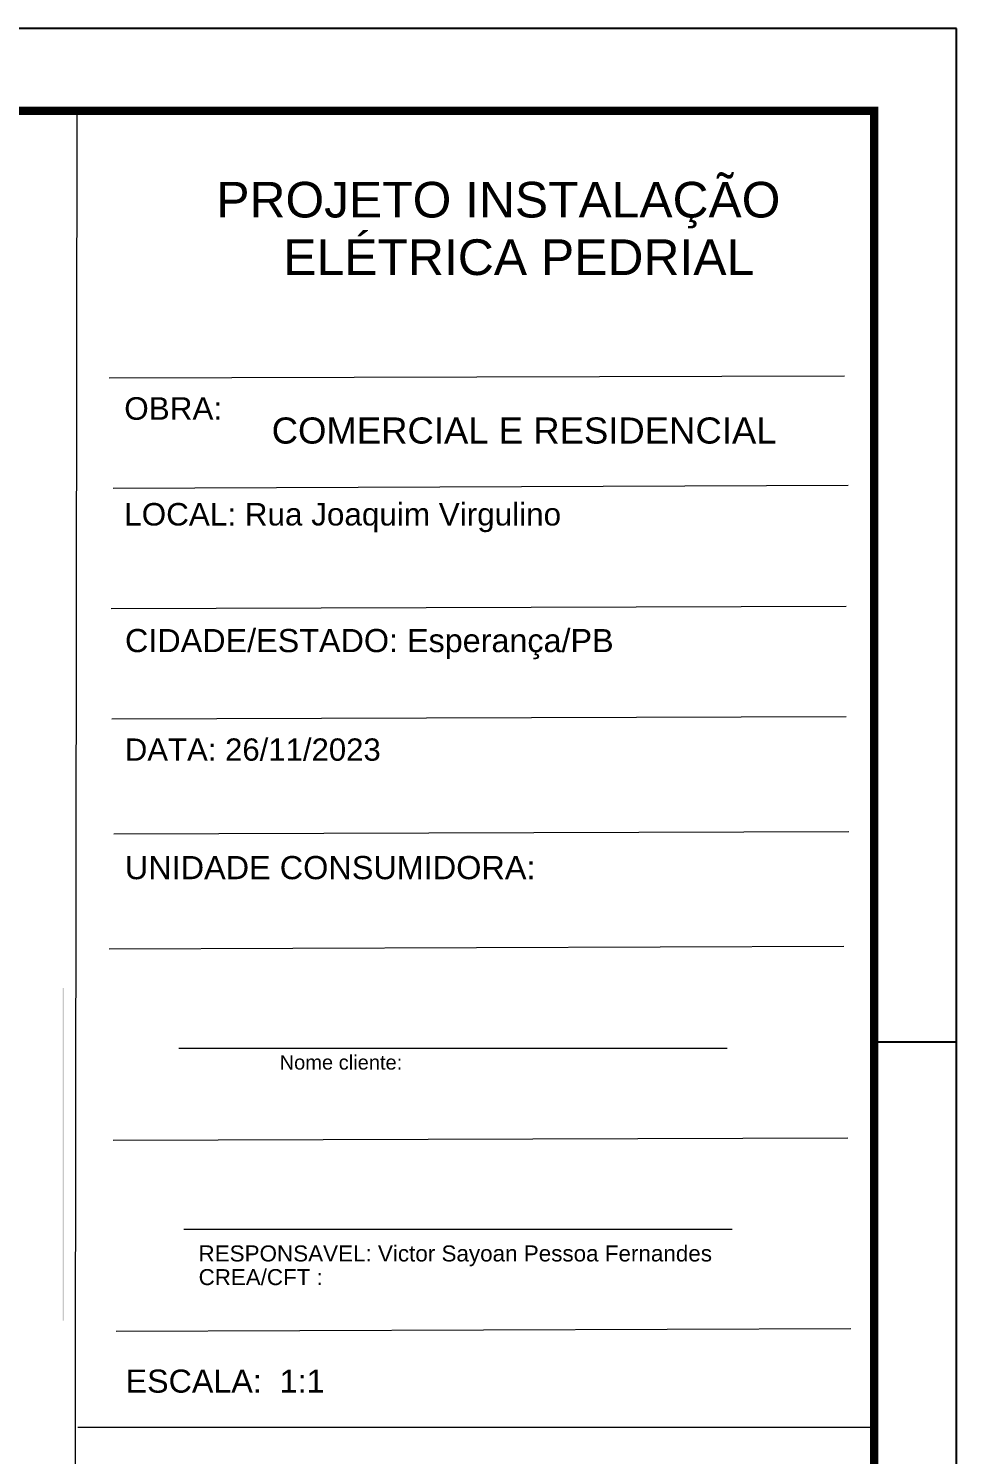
# Model space of a CAD drawing. Header units: millimetres. Extents: x 1004 to 59588, y 686 to 38112.
# Drawn here: x 45674 to 46417, y 36970 to 38112 of the extents above; entities that cross this region are included whole.
import ezdxf

# ---------------------------------------------------------------- set-up
doc = ezdxf.new("R2010")
doc.units = ezdxf.units.MM
doc.layers.add('ARQ-FOLHA', color=7, linetype='Continuous')
doc.layers.add('PDF_Solid Fills', color=7, linetype='Continuous')
doc.styles.add('Arial$001', font='arial.ttf', dxfattribs={"height": 1.562076})

# ---------------------------------------------------------------- blocks, each defined once
blk = doc.blocks.new('FOLHA A2')
at = {"layer": 'ARQ-FOLHA'}
for p, q in [((594, 0), (0, 0)), ((594, -420), (594, 0)), ((584, -123), (594, -123))]:
    blk.add_line(p, q, dxfattribs=at)
at = {"layer": 'ARQ-FOLHA', "const_width": 1}
blk.add_lwpolyline([(25, -410), (584, -410), (584, -10), (25, -10), (25, -410)], dxfattribs=at)

msp = doc.modelspace()

# ---------------------------------------------------------------- linework, layer by layer
msp.add_line((45712.75, 38045.68), (46350.65, 38045.68))
at = {"color": 7, "linetype": 'Continuous', "lineweight": 9, "true_color": 0x000007}
for points in [[(46350.65, 38045.68), (46352.84, 35402.31), (45709.33, 35406.7), (45712.75, 38045.68)], [(45738.39, 37831.82), (46326.97, 37833.53), (46326.97, 37833.53)], [(45741.56, 37743.7), (46329.9, 37745.89), (46329.9, 37745.89)], [(45739.85, 37647.27), (46328.19, 37649.22), (46328.19, 37649.22)], [(45740.34, 37558.89), (46328.43, 37560.85), (46328.43, 37560.85)], [(45742.05, 37466.86), (46330.38, 37468.57), (46330.38, 37468.57)], [(45738.39, 37374.82), (46326.48, 37376.78), (46326.48, 37376.78)], [(45741.56, 37221.52), (46329.65, 37223.47), (46329.65, 37223.47)], [(45744, 37068.69), (46332.09, 37070.65), (46332.09, 37070.65)], [(45713.24, 36991.8), (46350.89, 36991.8), (46350.89, 36991.8)]]:
    msp.add_lwpolyline(points, dxfattribs=at)
at = {"color": 7, "linetype": 'Continuous', "lineweight": 20, "true_color": 0x000007}
for points in [[(45794.05, 37295.24), (46233.1, 37295.24), (46233.1, 37295.24)], [(45798.07, 37150.23), (46237.13, 37150.23), (46237.13, 37150.23)]]:
    msp.add_lwpolyline(points, dxfattribs=at)
at = {"layer": 'PDF_Solid Fills', "linetype": 'Continuous', "lineweight": 35, "transparency": 33554559}
msp.add_solid([(45701.11, 37076.93), (45702.15, 37076.93), (45701.11, 37343.38), (45702.15, 37343.38)], dxfattribs=at)

# ---------------------------------------------------------------- block references
at = {"layer": 'ARQ-FOLHA', "xscale": 6.595981259956956, "yscale": 6.595981259956956, "zscale": 6.595981259956956}
msp.add_blockref('FOLHA A2', (42498.59, 38111.64), dxfattribs=at)

# ---------------------------------------------------------------- texts
at = {"color": 7, "true_color": 0x000007, "style": 'Arial$001'}
for s, height, p in [('PROJETO INSTALAÇÃO ', 28.518, (45824.1, 37960.33)), ('ELÉTRICA PEDRIAL', 28.5753, (45877.66, 37914.25)), ('OBRA:', 18.042, (45750.35, 37798.37)), ('COMERCIAL E RESIDENCIAL', 20.914, (45868.38, 37779.28)), ('LOCAL: Rua Joaquim Virgulino', 18.0178, (45750.35, 37713.68)), ('CIDADE/ESTADO: Esperança/PB', 18.5264, (45750.96, 37612.29)), ('DATA: 26/11/2023', 17.8265, (45750.84, 37525.35)), ('UNIDADE CONSUMIDORA:', 18.5784, (45750.84, 37430.47)), ('Nome cliente:', 11.4993, (45874.73, 37278.04)), ('RESPONSAVEL: Victor Sayoan Pessoa Fernandes', 12.8519, (45809.79, 37124.38)), ('CREA/CFT : ', 12.8022, (45809.91, 37105.44)), ('ESCALA:  1:1', 18.4764, (45751.45, 37019.33))]:
    msp.add_text(s, height=height, dxfattribs=at).set_placement(p)

doc.saveas('drawing.dxf')
